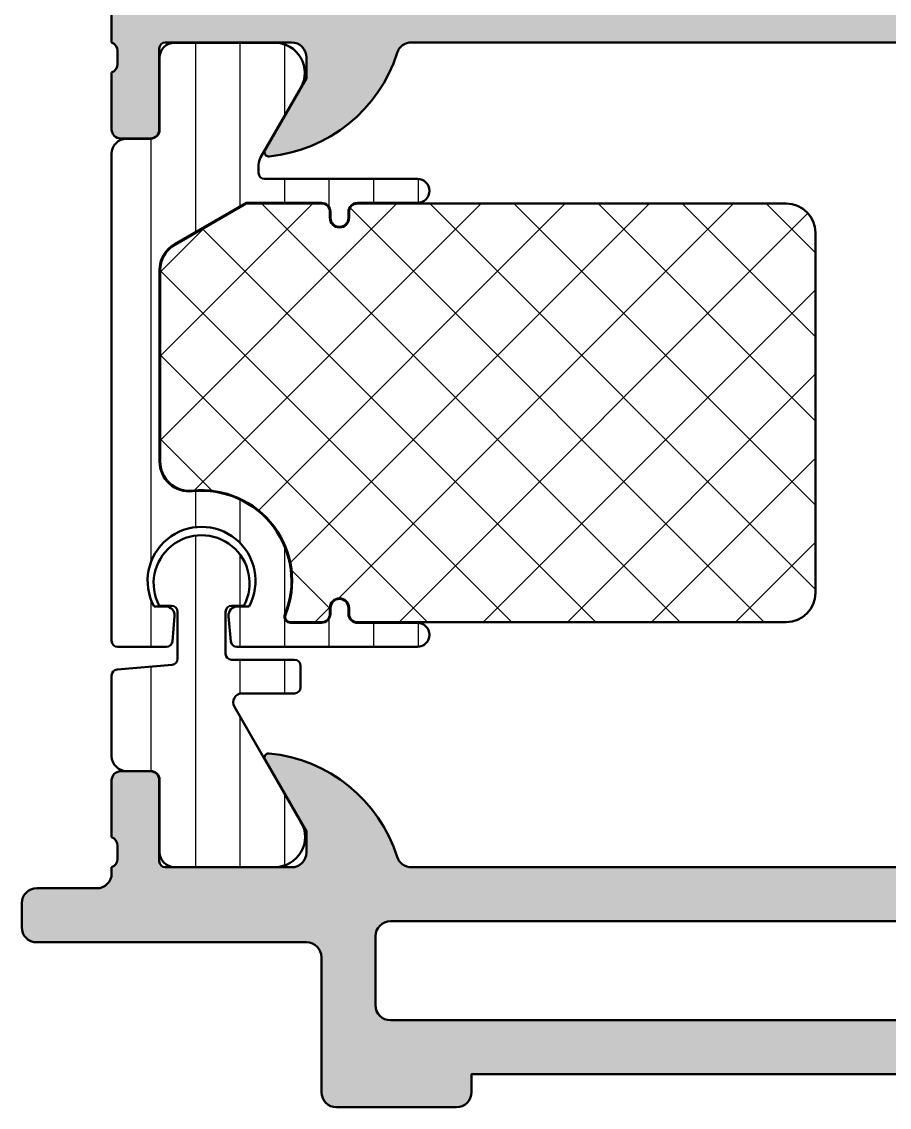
# Model space of a CAD drawing. Extents: x 15 to 73, y 3 to 73.
# Drawn here: x 15 to 43.94, y 3 to 39.19 of the extents above; entities that cross this region are included whole.
import ezdxf

# ---------------------------------------------------------------- set-up
doc = ezdxf.new("R2010")
doc.units = 0
for name, color, linetype, lineweight in [('0S-Alu contour', 7, 'Continuous', 50), ('0S-Alu hatch', 252, 'Continuous', 25), ('0S-Plastic contour', 254, 'Continuous', 50), ('0S-Plastic hatch', 253, 'Continuous', 25), ('0S-PT contour', 91, 'Continuous', 50), ('0S-PT hatch', 103, 'Continuous', 25)]:
    doc.layers.add(name, color=color, linetype=linetype, lineweight=lineweight)
pattern_1 = [(90, (0, 0), (-1.4859, 0), [])]

# ---------------------------------------------------------------- blocks, each defined once
blk = doc.blocks.new('446410__3E62D4FB_9234_4FA2_AFEF_8C4492E3C79A_')
at = {"layer": '0S-Alu hatch'}
h = blk.add_hatch(color=256, dxfattribs=at)
edge = h.paths.add_edge_path()
edge.add_line((70.29999999999994, 70.2000000000001), (68.99999999999994, 70.2000000000001))
edge.add_arc((68.99999999999994, 69.2000000000001), 1, 90, 180)
edge.add_line((67.99999999999994, 69.2000000000001), (67.99999999999994, 63.2000000000001))
edge.add_arc((68.52499999999995, 62.70000000000012), 0.7249999999999944, 136.397181027297, 223.6028189727025)
edge.add_line((67.99999999999994, 62.20000000000013), (67.99999999999994, 55.20000000000011))
edge.add_arc((68.99999999999994, 55.20000000000011), 1, 180, 270)
edge.add_line((68.99999999999994, 54.20000000000011), (70.29999999999995, 54.20000000000011))
edge.add_arc((70.29999999999995, 55.20000000000011), 1, 270, 360)
edge.add_line((71.29999999999995, 55.20000000000011), (71.29999999999995, 57.70000000000011))
edge.add_line((71.29999999999995, 57.70000000000011), (71.79999999999995, 57.70000000000011))
edge.add_ellipse((71.79999999999995, 56.70000000000011), major_axis=(-1, 0), ratio=1, start_angle=180, end_angle=270, ccw=False)
edge.add_line((72.79999999999995, 56.70000000000011), (72.79999999999995, 51.00000000000012))
edge.add_ellipse((72.29999999999995, 51.00000000000012), major_axis=(-0.5, 0), ratio=1, start_angle=90, end_angle=180, ccw=False)
edge.add_line((72.29999999999995, 50.50000000000011), (71.79999999999995, 50.50000000000011))
edge.add_ellipse((71.79999999999995, 51.00000000000012), major_axis=(-0.5, 0), ratio=1, start_angle=0, end_angle=90, ccw=False)
edge.add_line((71.29999999999995, 51.00000000000012), (71.29999999999995, 52.00000000000011))
edge.add_arc((70.79999999999995, 52.00000000000011), 0.5, 0, 90)
edge.add_line((70.79999999999995, 52.50000000000011), (68.49999999999994, 52.50000000000011))
edge.add_arc((68.49999999999994, 52.00000000000011), 0.5, 90, 180)
edge.add_line((67.99999999999994, 52.00000000000011), (67.99999999999994, 38.50000000000012))
edge.add_arc((68.09999999999994, 38.2171572875255), 0.2999999999999976, 109.4712206344897, 180)
edge.add_line((67.79999999999994, 38.2171572875255), (67.79999999999994, 37.78284271247474))
edge.add_arc((68.09999999999994, 37.78284271247474), 0.2999999999999971, 180, 250.5287793655103)
edge.add_line((67.99999999999994, 37.50000000000011), (67.99999999999994, 35.60000000000015))
edge.add_ellipse((67.6999999999999, 35.60000000000015), major_axis=(-0.3000000000000398, 0), ratio=1, start_angle=90, end_angle=180, ccw=False)
edge.add_line((67.6999999999999, 35.30000000000011), (66.70999999999998, 35.30000000000011))
edge.add_ellipse((66.70999999999998, 35.60000000000015), major_axis=(-0.3000000000000398, 0), ratio=1, start_angle=0, end_angle=90, ccw=False)
edge.add_line((66.40999999999994, 35.60000000000015), (66.40999999999994, 38.30000000000011))
edge.add_arc((66.20999999999994, 38.30000000000011), 0.2000000000000028, 0, 90)
edge.add_line((66.20999999999994, 38.50000000000012), (61.99999999999994, 38.50000000000011))
edge.add_arc((61.99999999999994, 38.00000000000011), 0.5, 90, 180)
edge.add_line((61.49999999999995, 38.00000000000011), (61.49999999999995, 37.30000000000011))
edge.add_line((61.49999999999995, 37.30000000000011), (62.8814954576223, 34.90717967697256))
edge.add_ellipse((62.76188021535165, 34.83811978464841), major_axis=(-0.1381197846482912, 0), ratio=1, start_angle=84.37742244920429, end_angle=210.0000000000012, ccw=False)
edge.add_ellipse((63.23822324117376, 39.67660886184792), major_axis=(-5.000000000000007, 0), ratio=1, start_angle=17.74841635607021, end_angle=84.37742244920628, ccw=False)
edge.add_arc((57.99999999999994, 38.00000000000011), 0.5000000000000039, 17.74841635607008, 90)
edge.add_line((57.99999999999994, 38.50000000000012), (27.99999999999995, 38.50000000000008))
edge.add_arc((27.99999999999995, 38.00000000000009), 0.5, 90, 162.2515836439297)
edge.add_ellipse((22.76177675882615, 39.67660886184788), major_axis=(-4.999999999999992, 0), ratio=1, start_angle=95.6225775507935, end_angle=162.2515836439301, ccw=False)
edge.add_ellipse((23.23811978464826, 34.83811978464838), major_axis=(-0.1381197846482947, 0), ratio=1, start_angle=-30.00000000000381, end_angle=95.62257755079253, ccw=False)
edge.add_line((23.1185045423776, 34.90717967697253), (24.49999999999994, 37.30000000000008))
edge.add_line((24.49999999999994, 37.30000000000008), (24.49999999999994, 38.00000000000009))
edge.add_arc((23.99999999999995, 38.00000000000009), 0.5, 0, 89.9999999999992)
edge.add_line((23.99999999999995, 38.50000000000008), (19.78999999999995, 38.50000000000008))
edge.add_arc((19.78999999999995, 38.30000000000008), 0.2000000000000028, 90, 180)
edge.add_line((19.58999999999995, 38.30000000000008), (19.58999999999995, 35.60000000000012))
edge.add_ellipse((19.28999999999991, 35.60000000000012), major_axis=(-0.3000000000000398, 0), ratio=1, start_angle=90.00000000000142, end_angle=180, ccw=False)
edge.add_line((19.28999999999991, 35.30000000000008), (18.29999999999999, 35.30000000000008))
edge.add_ellipse((18.29999999999999, 35.60000000000012), major_axis=(-0.3000000000000398, 0), ratio=1, start_angle=0, end_angle=90, ccw=False)
edge.add_line((17.99999999999995, 35.60000000000012), (17.99999999999995, 37.50000000000009))
edge.add_arc((17.89999999999995, 37.78284271247471), 0.3000000000000043, 289.4712206344893, 360)
edge.add_line((18.19999999999996, 37.78284271247471), (18.19999999999996, 38.21715728752547))
edge.add_arc((17.89999999999995, 38.21715728752546), 0.3000000000000043, 0, 70.52877936551076)
edge.add_line((17.99999999999995, 38.50000000000008), (17.99999999999995, 52.00000000000008))
edge.add_arc((17.47499999999995, 52.50000000000007), 0.724999999999999, 316.3971810272963, 403.6028189727037)
edge.add_line((17.99999999999995, 53.00000000000007), (17.99999999999993, 57.50000000000005))
edge.add_arc((17.47499999999991, 58.00000000000011), 0.7250000000000637, 316.3971810272942, 403.602818972705)
edge.add_line((17.99999999999994, 58.50000000000017), (17.99999999999995, 65.20000000000007))
edge.add_line((17.99999999999995, 65.20000000000007), (15.49999999999996, 65.20000000000007))
edge.add_ellipse((15.49999999999996, 65.70000000000007), major_axis=(-0.5, 0), ratio=1, start_angle=0, end_angle=90, ccw=False)
edge.add_line((14.99999999999996, 65.70000000000007), (14.99999999999996, 66.00000000000009))
edge.add_ellipse((15.49999999999996, 66.00000000000009), major_axis=(-0.5, 0), ratio=1, start_angle=270.0000000000008, end_angle=360, ccw=False)
edge.add_line((15.49999999999995, 66.50000000000009), (24.49999999999994, 66.50000000000009))
edge.add_arc((24.49999999999994, 67.00000000000009), 0.5, 270, 360)
edge.add_line((24.99999999999995, 67.00000000000009), (24.99999999999996, 72.50000000000011))
edge.add_ellipse((25.49999999999996, 72.50000000000011), major_axis=(-0.5, 0), ratio=1, start_angle=270.0000000000008, end_angle=360, ccw=False)
edge.add_line((25.49999999999995, 73.00000000000011), (29.49999999999994, 73.00000000000011))
edge.add_ellipse((29.49999999999995, 72.50000000000011), major_axis=(-0.5, 0), ratio=1, start_angle=180, end_angle=270.0000000000008, ccw=False)
edge.add_line((29.99999999999995, 72.50000000000011), (29.99999999999996, 71.70000000000012))
edge.add_line((29.99999999999996, 71.70000000000012), (66.19999999999993, 71.7000000000001))
edge.add_line((66.19999999999993, 71.7000000000001), (66.19999999999993, 72.5000000000001))
edge.add_ellipse((66.69999999999993, 72.5000000000001), major_axis=(-0.5, 0), ratio=1, start_angle=270, end_angle=360, ccw=False)
edge.add_line((66.69999999999993, 73.0000000000001), (72.99999999999994, 73.00000000000011))
edge.add_line((72.99999999999994, 73.00000000000011), (72.99999999999994, 68.80000000000011))
edge.add_line((72.99999999999994, 68.80000000000011), (71.89999999999995, 67.70000000000012))
edge.add_line((71.89999999999995, 67.70000000000012), (71.29999999999994, 67.70000000000012))
edge.add_line((71.29999999999994, 67.70000000000012), (71.29999999999995, 69.2000000000001))
edge.add_arc((70.29999999999994, 69.2000000000001), 1, 0, 90)
edge = h.paths.add_edge_path()
edge.add_line((20.49999999999995, 61.00000000000008), (20.49999999999995, 49.50000000000009))
edge.add_line((20.49999999999995, 49.50000000000009), (19.79999999999995, 48.80000000000008))
edge.add_line((19.79999999999995, 48.80000000000008), (19.79999999999995, 40.80000000000008))
edge.add_arc((20.29999999999995, 40.80000000000008), 0.5, 180, 270)
edge.add_line((20.29999999999995, 40.30000000000009), (65.69999999999995, 40.30000000000009))
edge.add_arc((65.69999999999995, 40.80000000000008), 0.5, 270, 360)
edge.add_line((66.19999999999995, 40.80000000000008), (66.19999999999995, 69.4000000000001))
edge.add_arc((65.69999999999995, 69.4000000000001), 0.5, 0, 90)
edge.add_line((65.69999999999995, 69.90000000000012), (27.29999999999995, 69.9000000000001))
edge.add_arc((27.29999999999995, 69.4000000000001), 0.5, 90, 180)
edge.add_line((26.79999999999996, 69.4000000000001), (26.79999999999996, 65.70000000000007))
edge.add_ellipse((25.79999999999996, 65.70000000000007), major_axis=(-1, 0), ratio=1, start_angle=90, end_angle=180, ccw=False)
edge.add_line((25.79999999999996, 64.70000000000007), (20.29999999999997, 64.70000000000007))
edge.add_arc((20.29999999999997, 64.20000000000007), 0.5, 90, 180)
edge.add_line((19.79999999999997, 64.20000000000007), (19.79999999999995, 61.70000000000008))
edge.add_line((19.79999999999995, 61.70000000000008), (20.49999999999995, 61.00000000000008))
at = {"layer": '0S-Alu contour', "color": 7}
for points in [[(17.99999999999995, 38.50000000000008), (17.99999999999995, 52.00000000000008)], [(23.99999999999995, 38.50000000000008), (19.78999999999995, 38.50000000000008)], [(57.99999999999994, 38.50000000000012), (27.99999999999995, 38.50000000000008)], [(18.19999999999996, 37.78284271247471), (18.19999999999996, 38.21715728752547)], [(19.58999999999995, 38.30000000000008), (19.58999999999995, 35.60000000000012)], [(23.1185045423776, 34.90717967697253), (24.49999999999994, 37.30000000000008), (24.49999999999994, 38.00000000000009)], [(17.99999999999995, 35.60000000000012), (17.99999999999995, 37.50000000000009)], [(19.28999999999991, 35.30000000000008), (18.29999999999999, 35.30000000000008)]]:
    blk.add_lwpolyline(points, dxfattribs=at)
for centre, radius, start, end in [((17.89999999999995, 38.21715728752546), 0.3000000000000043, 0, 70.52877936551076), ((19.78999999999995, 38.30000000000008), 0.2000000000000028, 90, 180), ((23.99999999999995, 38.00000000000009), 0.5, 0, 89.9999999999992), ((27.99999999999995, 38.00000000000009), 0.5, 90, 162.2515836439297), ((17.89999999999995, 37.78284271247471), 0.3000000000000043, 289.4712206344893, 0)]:
    blk.add_arc(centre, radius, start, end, dxfattribs=at)
at = {"layer": '0S-Alu contour', "color": 7, "extrusion": (0, 0, -1)}
for centre, radius, start, end in [((-22.76177675882615, 39.67660886184788), 4.999999999999992, 197.74841635607, 264.3774224492065), ((-18.29999999999999, 35.60000000000012), 0.3000000000000398, 270, 0), ((-19.28999999999991, 35.60000000000012), 0.3000000000000398, 180, 269.9999999999986), ((-23.23811978464826, 34.83811978464838), 0.1381197846482947, 264.3774224492075, 30.00000000000375)]:
    blk.add_arc(centre, radius, start, end, dxfattribs=at)
blk = doc.blocks.new('446510__EC0B713A_F37C_4087_BB07_1C28408124F8_')
at = {"layer": '0S-Alu hatch'}
h = blk.add_hatch(color=256, dxfattribs=at)
edge = h.paths.add_edge_path()
edge.add_line((25.49999999999999, 3.000000000000002), (29.49999999999999, 3.000000000000003))
edge.add_arc((29.49999999999999, 3.500000000000002), 0.5, 270, 360)
edge.add_line((30, 3.500000000000002), (30, 4.099999999999999))
edge.add_line((30, 4.099999999999999), (68, 4.099999999999999))
edge.add_line((68, 4.099999999999999), (68, 3.499999999999998))
edge.add_arc((68.5, 3.499999999999998), 0.5, 180, 270)
edge.add_line((68.5, 2.999999999999998), (72.5, 3))
edge.add_arc((72.5, 3.5), 0.5, 270, 360)
edge.add_line((73, 3.5), (73, 5.5))
edge.add_arc((72.5, 5.5), 0.5, 0, 90)
edge.add_line((72.5, 6), (66.5, 5.999999999999998))
edge.add_ellipse((66.5, 6.499999999999998), major_axis=(-0.5, 0), ratio=1, start_angle=0, end_angle=90, ccw=False)
edge.add_line((66, 6.499999999999998), (66, 8.499999999999998))
edge.add_ellipse((66.5, 8.499999999999998), major_axis=(-0.5, 0), ratio=1, start_angle=270, end_angle=360, ccw=False)
edge.add_line((66.5, 8.999999999999998), (67.5, 8.999999999999998))
edge.add_arc((67.5, 9.499999999999998), 0.5, 270, 360)
edge.add_line((68, 9.499999999999998), (68, 11))
edge.add_ellipse((68.1, 11.28284271247462), major_axis=(-0.2999999999999976, 0), ratio=1, start_angle=0, end_angle=70.52877936551027, ccw=False)
edge.add_line((67.8, 11.28284271247462), (67.79999999999998, 11.71715728752538))
edge.add_ellipse((68.1, 11.71715728752538), major_axis=(-0.3000000000000114, 0), ratio=1, start_angle=289.4712206344889, end_angle=360, ccw=False)
edge.add_line((68, 12.00000000000001), (68, 13.89999999999996))
edge.add_arc((67.69999999999996, 13.89999999999996), 0.3000000000000398, 0, 90)
edge.add_line((67.69999999999996, 14.2), (66.71000000000004, 14.2))
edge.add_arc((66.71000000000004, 13.89999999999996), 0.3000000000000398, 90, 180)
edge.add_line((66.41, 13.89999999999996), (66.41, 11.2))
edge.add_ellipse((66.21, 11.2), major_axis=(-0.2000000000000028, 0), ratio=1, start_angle=90, end_angle=180, ccw=False)
edge.add_line((66.21, 11), (62, 11))
edge.add_ellipse((62, 11.5), major_axis=(-0.5, 0), ratio=1, start_angle=0, end_angle=90, ccw=False)
edge.add_line((61.5, 11.5), (61.5, 12.2))
edge.add_line((61.5, 12.2), (62.88149545762235, 14.59282032302755))
edge.add_arc((62.76188021535169, 14.6618802153517), 0.1381197846482939, 329.9999999999981, 455.6225775507895)
edge.add_arc((63.23822324117379, 9.823391138152198), 4.999999999999997, 95.62257755079347, 162.2515836439299)
edge.add_ellipse((58, 11.5), major_axis=(-0.5000000000000056, 0), ratio=1, start_angle=90, end_angle=162.2515836439302, ccw=False)
edge.add_line((58, 10.99999999999999), (27.99999999999999, 11))
edge.add_ellipse((27.99999999999999, 11.5), major_axis=(-0.4999999999999965, 0), ratio=1, start_angle=17.748416356069697, end_angle=89.9999999999992, ccw=False)
edge.add_arc((22.76177675882619, 9.823391138152193), 5.000000000000002, 17.74841635607016, 84.37742244920653)
edge.add_arc((23.23811978464829, 14.6618802153517), 0.1381197846482982, 84.37742244920769, 210.0000000000003)
edge.add_line((23.11850454237763, 14.59282032302755), (24.49999999999999, 12.2))
edge.add_line((24.49999999999999, 12.2), (24.49999999999999, 11.5))
edge.add_ellipse((23.99999999999999, 11.5), major_axis=(-0.5, 0), ratio=1, start_angle=90, end_angle=180, ccw=False)
edge.add_line((23.99999999999999, 11), (19.78999999999999, 10.99999999999999))
edge.add_ellipse((19.78999999999999, 11.2), major_axis=(-0.2000000000000028, 0), ratio=1, start_angle=0, end_angle=90, ccw=False)
edge.add_line((19.58999999999999, 11.2), (19.58999999999999, 13.89999999999996))
edge.add_arc((19.28999999999995, 13.89999999999996), 0.3000000000000398, 0, 90)
edge.add_line((19.28999999999995, 14.2), (18.30000000000002, 14.2))
edge.add_arc((18.30000000000002, 13.89999999999996), 0.3000000000000327, 90, 180)
edge.add_line((17.99999999999999, 13.89999999999996), (17.99999999999999, 11.99999999999999))
edge.add_ellipse((17.9, 11.71715728752538), major_axis=(-0.2999999999999925, 0), ratio=1, start_angle=180, end_angle=250.52877936551, ccw=False)
edge.add_line((18.19999999999999, 11.71715728752538), (18.19999999999999, 11.28284271247462))
edge.add_ellipse((17.89999999999999, 11.28284271247462), major_axis=(-0.3000000000000043, 0), ratio=1, start_angle=109.4712206344908, end_angle=180, ccw=False)
edge.add_line((17.99999999999999, 11), (17.99999999999999, 10.8))
edge.add_ellipse((17.49999999999999, 10.8), major_axis=(-0.5, 0), ratio=1, start_angle=90, end_angle=180, ccw=False)
edge.add_line((17.49999999999999, 10.3), (15.49999999999998, 10.3))
edge.add_arc((15.49999999999998, 9.799999999999997), 0.5, 90, 180)
edge.add_line((14.99999999999998, 9.799999999999997), (14.99999999999998, 8.999999999999996))
edge.add_arc((15.49999999999998, 8.999999999999996), 0.5, 180, 270)
edge.add_line((15.49999999999998, 8.499999999999996), (24.49999999999999, 8.499999999999996))
edge.add_ellipse((24.49999999999999, 7.999999999999996), major_axis=(-0.5, 0), ratio=1, start_angle=180, end_angle=270, ccw=False)
edge.add_line((25, 7.999999999999996), (25, 3.499999999999999))
edge.add_arc((25.5, 3.500000000000002), 0.5, 180, 269.9999999999992)
edge = h.paths.add_edge_path()
edge.add_line((27.3, 9.199999999999998), (63.7, 9.200000000000001))
edge.add_ellipse((63.7, 8.700000000000003), major_axis=(-0.5, 0), ratio=1, start_angle=180, end_angle=270, ccw=False)
edge.add_line((64.19999999999999, 8.700000000000003), (64.19999999999999, 6.399999999999981))
edge.add_ellipse((63.69999999999999, 6.399999999999981), major_axis=(-0.4999999999999983, 0), ratio=1, start_angle=90.00000000000159, end_angle=180, ccw=False)
edge.add_line((63.7, 5.899999999999983), (27.29999999999999, 5.899999999999984))
edge.add_ellipse((27.29999999999999, 6.399999999999984), major_axis=(-0.5, 0), ratio=1, start_angle=0, end_angle=90, ccw=False)
edge.add_line((26.79999999999999, 6.399999999999983), (26.8, 8.699999999999998))
edge.add_ellipse((27.3, 8.699999999999998), major_axis=(-0.5, 0), ratio=1, start_angle=270, end_angle=360, ccw=False)
at = {"layer": '0S-Alu contour', "color": 7}
for points in [[(23.11850454237763, 14.59282032302755), (24.49999999999999, 12.2), (24.49999999999999, 11.5)], [(61.5, 11.5), (61.5, 12.2), (62.88149545762235, 14.59282032302755)], [(19.28999999999995, 14.2), (18.30000000000002, 14.2)], [(67.69999999999996, 14.2), (66.71000000000004, 14.2)], [(17.99999999999999, 13.89999999999996), (17.99999999999999, 11.99999999999999)], [(19.58999999999999, 11.2), (19.58999999999999, 13.89999999999996)], [(66.41, 13.89999999999996), (66.41, 11.2)], [(68, 12.00000000000001), (68, 13.89999999999996)], [(18.19999999999999, 11.71715728752538), (18.19999999999999, 11.28284271247462)], [(67.8, 11.28284271247462), (67.79999999999998, 11.71715728752538)], [(17.99999999999999, 11), (17.99999999999999, 10.8)], [(23.99999999999999, 11), (19.78999999999999, 10.99999999999999)], [(58, 10.99999999999999), (27.99999999999999, 11)], [(66.21, 11), (62, 11)], [(68, 9.499999999999998), (68, 11)], [(17.49999999999999, 10.3), (15.49999999999998, 10.3)], [(14.99999999999998, 9.799999999999997), (14.99999999999998, 8.999999999999996)], [(27.3, 9.199999999999998), (63.7, 9.200000000000001)], [(26.79999999999999, 6.399999999999983), (26.8, 8.699999999999998)], [(64.19999999999999, 8.700000000000003), (64.19999999999999, 6.399999999999981)], [(66.5, 8.999999999999998), (67.5, 8.999999999999998)], [(15.49999999999998, 8.499999999999996), (24.49999999999999, 8.499999999999996)], [(66, 6.499999999999998), (66, 8.499999999999998)], [(25, 7.999999999999996), (25, 3.499999999999999)], [(63.7, 5.899999999999983), (27.29999999999999, 5.899999999999984)], [(72.5, 6), (66.5, 5.999999999999998)], [(73, 3.5), (73, 5.5)], [(30, 3.500000000000002), (30, 4.099999999999999), (68, 4.099999999999999), (68, 3.499999999999998)], [(25.49999999999999, 3.000000000000002), (29.49999999999999, 3.000000000000003)], [(68.5, 2.999999999999998), (72.5, 3)]]:
    blk.add_lwpolyline(points, dxfattribs=at)
for centre, radius, start, end in [((23.23811978464829, 14.6618802153517), 0.1381197846482982, 84.37742244920769, 210.0000000000003), ((22.76177675882619, 9.823391138152193), 5.000000000000002, 17.74841635607016, 84.37742244920653), ((63.23822324117379, 9.823391138152198), 4.999999999999997, 95.62257755079347, 162.2515836439299), ((62.76188021535169, 14.6618802153517), 0.1381197846482939, 329.9999999999981, 95.62257755078954), ((18.30000000000002, 13.89999999999996), 0.3000000000000327, 90, 180), ((19.28999999999995, 13.89999999999996), 0.3000000000000398, 0, 90), ((66.71000000000004, 13.89999999999996), 0.3000000000000398, 90, 180), ((67.69999999999996, 13.89999999999996), 0.3000000000000398, 0, 90), ((15.49999999999998, 9.799999999999997), 0.5, 90, 180), ((67.5, 9.499999999999998), 0.5, 270, 0), ((15.49999999999998, 8.999999999999996), 0.5, 180, 270), ((72.5, 5.5), 0.5, 0, 90), ((25.5, 3.500000000000002), 0.5, 180, 269.9999999999992), ((29.49999999999999, 3.500000000000002), 0.5, 270, 0), ((68.5, 3.499999999999998), 0.5, 180, 270), ((72.5, 3.5), 0.5, 270, 0)]:
    blk.add_arc(centre, radius, start, end, dxfattribs=at)
at = {"layer": '0S-Alu contour', "color": 7, "extrusion": (0, 0, -1)}
for centre, radius, start, end in [((-17.9, 11.71715728752538), 0.2999999999999925, 109.47122063449, 180), ((-68.1, 11.71715728752538), 0.3000000000000114, 0, 70.5287793655111), ((-17.89999999999999, 11.28284271247462), 0.3000000000000043, 180, 250.5287793655092), ((-23.99999999999999, 11.5), 0.5, 180, 270), ((-27.99999999999999, 11.5), 0.4999999999999965, 270.0000000000008, 342.2515836439303), ((-58, 11.5), 0.5000000000000056, 197.7484163560698, 270), ((-62, 11.5), 0.5, 270, 0), ((-68.1, 11.28284271247462), 0.2999999999999976, 289.4712206344897, 0), ((-19.78999999999999, 11.2), 0.2000000000000028, 270, 0), ((-66.21, 11.2), 0.2000000000000028, 180, 270), ((-17.49999999999999, 10.8), 0.5, 180, 270), ((-27.3, 8.699999999999998), 0.5, 0, 90), ((-63.7, 8.700000000000003), 0.5, 90, 180), ((-66.5, 8.499999999999998), 0.5, 0, 90), ((-24.49999999999999, 7.999999999999996), 0.5, 90, 180), ((-27.29999999999999, 6.399999999999984), 0.5, 270, 0), ((-63.69999999999999, 6.399999999999981), 0.4999999999999983, 180, 269.9999999999984), ((-66.5, 6.499999999999998), 0.5, 270, 0)]:
    blk.add_arc(centre, radius, start, end, dxfattribs=at)
blk = doc.blocks.new('476440__65113138_B990_46FB_8BD8_CA6FB737EF8A_')
at = {"layer": '0S-PT hatch'}
h = blk.add_hatch(dxfattribs=at)
h.set_pattern_fill('ANSI37', color=256, scale=0.625, angle=90, style=0)
h.set_pattern_definition([(135, (0, 0), (-1.403165018917055, -1.403165018917055), []), (225, (0, 0), (1.403165018917055, -1.403165018917055), [])])
edge = h.paths.add_edge_path()
edge.add_ellipse((20.59999999999992, 30.9085481156726), major_axis=(-0.9800000000000039, 0), ratio=1, start_angle=300, end_angle=360, ccw=False)
edge.add_line((20.10999999999992, 31.75725301138135), (22.48766753022458, 33.13))
edge.add_line((22.48766753022458, 33.13), (24.99999999999993, 33.13))
edge.add_ellipse((24.99999999999994, 32.85), major_axis=(-0.2799999999999976, 0), ratio=1, start_angle=180, end_angle=270.0000000000014, ccw=False)
edge.add_line((25.27999999999993, 32.85), (25.27999999999993, 32.65000000000001))
edge.add_arc((25.59999999999993, 32.65000000000001), 0.3200000000000003, 180, 360)
edge.add_line((25.91999999999993, 32.65000000000001), (25.91999999999992, 32.85))
edge.add_ellipse((26.19999999999993, 32.85), major_axis=(-0.2800000000000011, 0), ratio=1, start_angle=270, end_angle=360, ccw=False)
edge.add_line((26.19999999999993, 33.13000000000001), (40.49999999999991, 33.13000000000005))
edge.add_ellipse((40.49999999999991, 32.15000000000005), major_axis=(-0.9800000000000039, 0), ratio=1, start_angle=180, end_angle=270, ccw=False)
edge.add_line((41.47999999999991, 32.15000000000005), (41.47999999999996, 20.15000000000005))
edge.add_ellipse((40.49999999999996, 20.15000000000004), major_axis=(-0.9800000000000039, 0), ratio=1, start_angle=90, end_angle=180, ccw=False)
edge.add_line((40.49999999999996, 19.17000000000004), (26.19999999999995, 19.16999999999998))
edge.add_ellipse((26.19999999999994, 19.44999999999998), major_axis=(-0.279999999999994, 0), ratio=1, start_angle=0, end_angle=90.00000000000148, ccw=False)
edge.add_line((25.91999999999995, 19.44999999999998), (25.91999999999994, 19.64999999999998))
edge.add_arc((25.59999999999994, 19.64999999999998), 0.3200000000000003, 0, 180)
edge.add_line((25.27999999999994, 19.64999999999997), (25.27999999999994, 19.44999999999998))
edge.add_ellipse((24.99999999999995, 19.44999999999997), major_axis=(-0.2800000000000011, 0), ratio=1, start_angle=90, end_angle=180, ccw=False)
edge.add_line((24.99999999999995, 19.16999999999997), (23.96647939483818, 19.16999999999997))
edge.add_ellipse((23.96647939483818, 19.34999999999997), major_axis=(-0.1799999999999962, 0), ratio=1, start_angle=-22.024312837042487, end_angle=90, ccw=False)
edge.add_arc((20.99999999999993, 20.54999999999999), 3.019999999999998, 337.9756871629575, 455.7391704772666)
edge.add_ellipse((20.59999999999995, 24.52994974842647), major_axis=(-0.9799999999999972, 0), ratio=1, start_angle=0, end_angle=95.73917047726633, ccw=False)
edge.add_line((19.61999999999995, 24.52994974842647), (19.61999999999992, 30.9085481156726))
at = {"layer": '0S-PT contour', "color": 7}
for points in [[(20.10999999999992, 31.75725301138135), (22.48766753022458, 33.13), (24.99999999999993, 33.13)], [(26.19999999999993, 33.13000000000001), (40.49999999999991, 33.13000000000005)], [(25.27999999999993, 32.85), (25.27999999999993, 32.65000000000001)], [(25.91999999999993, 32.65000000000001), (25.91999999999992, 32.85)], [(41.47999999999991, 32.15000000000005), (41.47999999999996, 20.15000000000005)], [(19.61999999999995, 24.52994974842647), (19.61999999999992, 30.9085481156726)], [(25.27999999999994, 19.64999999999997), (25.27999999999994, 19.44999999999998)], [(25.91999999999995, 19.44999999999998), (25.91999999999994, 19.64999999999998)], [(24.99999999999995, 19.16999999999997), (23.96647939483818, 19.16999999999997)], [(40.49999999999996, 19.17000000000004), (26.19999999999995, 19.16999999999998)]]:
    blk.add_lwpolyline(points, dxfattribs=at)
at = {"layer": '0S-PT contour', "color": 7, "extrusion": (0, -1e-15, -1)}
for centre, radius, start, end in [((-24.99999999999994, 32.85), 0.2799999999999976, 89.99999999999856, 180), ((-26.19999999999993, 32.85), 0.2800000000000011, 0, 90), ((-40.49999999999991, 32.15000000000005), 0.9800000000000039, 90, 180), ((-20.59999999999992, 30.9085481156726), 0.9800000000000039, 0, 60), ((-20.59999999999995, 24.52994974842647), 0.9799999999999972, 264.2608295227337, 0), ((-40.49999999999996, 20.15000000000004), 0.9800000000000039, 180, 270), ((-23.96647939483818, 19.34999999999997), 0.1799999999999962, 270, 22.0243128370424), ((-24.99999999999995, 19.44999999999997), 0.2800000000000011, 180, 270), ((-26.19999999999994, 19.44999999999998), 0.279999999999994, 269.9999999999985, 0)]:
    blk.add_arc(centre, radius, start, end, dxfattribs=at)
at = {"layer": '0S-PT contour', "color": 7}
for centre, radius, start, end in [((25.59999999999993, 32.65000000000001), 0.3200000000000003, 180, 0), ((20.99999999999993, 20.54999999999999), 3.019999999999998, 337.9756871629575, 95.73917047726665), ((25.59999999999994, 19.64999999999998), 0.3200000000000003, 0, 180)]:
    blk.add_arc(centre, radius, start, end, dxfattribs=at)
blk = doc.blocks.new('244459__27AA1009_5001_43C9_8728_1FB4359F47C9___7836AAC6_758F_4BB5_BC5B_6AF86BE934D7_')
at = {"layer": '0S-Plastic hatch'}
h = blk.add_hatch(dxfattribs=at)
h.set_pattern_fill('ANSI31', color=256, scale=0.4680000000000001, angle=45, style=0)
h.set_pattern_definition(pattern_1)
edge = h.paths.add_edge_path()
edge.add_line((19.59999999999996, 35.58999999999998), (19.59999999999995, 37.98999999999998))
edge.add_ellipse((20.09999999999995, 37.98999999999999), major_axis=(-0.5, 0), ratio=1, start_angle=270.0000000000008, end_angle=360, ccw=False)
edge.add_line((20.09999999999994, 38.48999999999999), (23.44344900738293, 38.48999999999999))
edge.add_ellipse((23.44344900738294, 37.49), major_axis=(-1, 0), ratio=1, start_angle=150.0000000000001, end_angle=270.0000000000004, ccw=False)
edge.add_line((24.30947441116738, 36.99), (22.96698729810774, 34.66474411167423))
edge.add_arc((23.39999999999996, 34.41474411167424), 0.4999999999999944, 150.0000000000006, 180)
edge.add_line((22.89999999999996, 34.41474411167424), (22.89999999999993, 34.14999999999999))
edge.add_arc((23.09999999999994, 34.14999999999999), 0.2000000000000028, 180, 270)
edge.add_line((23.09999999999994, 33.94999999999999), (28.19999999999993, 33.95000000000001))
edge.add_ellipse((28.19999999999993, 33.55000000000001), major_axis=(-0.3999999999999986, 0), ratio=1, start_angle=90, end_angle=270, ccw=False)
edge.add_line((28.19999999999993, 33.15000000000001), (26.19999999999993, 33.15000000000001))
edge.add_arc((26.19999999999993, 32.85000000000001), 0.3000000000000007, 90, 180)
edge.add_line((25.89999999999994, 32.85000000000001), (25.89999999999993, 32.65000000000001))
edge.add_ellipse((25.59999999999993, 32.65000000000001), major_axis=(-0.2999999999999971, 0), ratio=1, start_angle=0, end_angle=180, ccw=False)
edge.add_line((25.29999999999994, 32.65000000000001), (25.29999999999994, 32.85))
edge.add_arc((24.99999999999993, 32.85), 0.3000000000000043, 0, 90)
edge.add_line((24.99999999999993, 33.15000000000001), (22.48230854637595, 33.14999999999999))
edge.add_line((22.48230854637595, 33.14999999999999), (20.09999999999992, 31.77457351945704))
edge.add_arc((20.59999999999992, 30.9085481156726), 0.9999999999999989, 120, 180)
edge.add_line((19.59999999999992, 30.9085481156726), (19.59999999999994, 24.52994974842647))
edge.add_arc((20.59999999999994, 24.52994974842647), 0.9999999999999928, 180, 275.7391704772669)
edge.add_ellipse((20.99999999999992, 20.54999999999999), major_axis=(-3, 0), ratio=1, start_angle=157.9756871629578, end_angle=275.73917047726644, ccw=False)
edge.add_arc((23.96647939483818, 19.34999999999997), 0.2000000000000006, 157.9756871629537, 270)
edge.add_line((23.96647939483818, 19.14999999999997), (24.99999999999995, 19.14999999999998))
edge.add_arc((24.99999999999995, 19.44999999999998), 0.3000000000000007, 270, 360)
edge.add_line((25.29999999999994, 19.44999999999998), (25.29999999999994, 19.64999999999998))
edge.add_ellipse((25.59999999999995, 19.64999999999998), major_axis=(-0.2999999999999971, 0), ratio=1, start_angle=180, end_angle=360, ccw=False)
edge.add_line((25.89999999999994, 19.64999999999998), (25.89999999999994, 19.44999999999998))
edge.add_arc((26.19999999999994, 19.44999999999998), 0.2999999999999971, 180, 270.0000000000013)
edge.add_line((26.19999999999995, 19.14999999999998), (28.19999999999994, 19.14999999999998))
edge.add_ellipse((28.19999999999994, 18.74999999999998), major_axis=(-0.4000000000000057, 0), ratio=1, start_angle=90, end_angle=270, ccw=False)
edge.add_line((28.19999999999994, 18.34999999999997), (22.17398338024263, 18.34999999999997))
edge.add_ellipse((22.17398338024263, 18.54999999999997), major_axis=(-0.1999999999999993, 0), ratio=1, start_angle=5.000000000000682, end_angle=90, ccw=False)
edge.add_line((21.97474444062429, 18.53256885145044), (21.9011415905724, 19.37385327717569))
edge.add_ellipse((22.19999999999993, 19.39999999999999), major_axis=(-0.3000000000000006, 0), ratio=1, start_angle=-90, end_angle=5.000000000000682, ccw=False)
edge.add_line((22.19999999999993, 19.69999999999999), (22.58666316526217, 19.69999999999999))
edge.add_arc((20.99999999999993, 20.54999999999999), 1.800000000000001, 331.8213572594701, 568.1786427405298)
edge.add_line((19.41333683473768, 19.69999999999999), (19.79999999999992, 19.69999999999999))
edge.add_ellipse((19.79999999999992, 19.39999999999999), major_axis=(-0.3000000000000007, 0), ratio=1, start_angle=175.0000000000002, end_angle=270, ccw=False)
edge.add_line((20.09885840942745, 19.37385327717569), (20.02525555937557, 18.53256885145043))
edge.add_ellipse((19.82601661975722, 18.54999999999996), major_axis=(-0.1999999999999977, 0), ratio=1, start_angle=90, end_angle=175.0000000000005, ccw=False)
edge.add_line((19.82601661975722, 18.34999999999997), (18.19999999999995, 18.34999999999996))
edge.add_ellipse((18.19999999999995, 18.54999999999997), major_axis=(-0.2000000000000028, 0), ratio=1, start_angle=0, end_angle=90, ccw=False)
edge.add_line((17.99999999999995, 18.54999999999997), (17.99999999999996, 34.78999999999998))
edge.add_ellipse((18.49999999999996, 34.78999999999998), major_axis=(-0.5, 0), ratio=1, start_angle=270, end_angle=360, ccw=False)
edge.add_line((18.49999999999996, 35.28999999999998), (19.29999999999995, 35.28999999999998))
edge.add_arc((19.29999999999995, 35.58999999999998), 0.3000000000000043, 270, 360)
at = {"layer": '0S-Plastic contour', "color": 7}
for points in [[(20.09999999999994, 38.48999999999999), (23.44344900738293, 38.48999999999999)], [(19.59999999999996, 35.58999999999998), (19.59999999999995, 37.98999999999998)], [(24.30947441116738, 36.99), (22.96698729810774, 34.66474411167423)], [(18.49999999999996, 35.28999999999998), (19.29999999999995, 35.28999999999998)], [(17.99999999999995, 18.54999999999997), (17.99999999999996, 34.78999999999998)], [(22.89999999999996, 34.41474411167424), (22.89999999999993, 34.14999999999999)], [(23.09999999999994, 33.94999999999999), (28.19999999999993, 33.95000000000001)], [(24.99999999999993, 33.15000000000001), (22.48230854637595, 33.14999999999999), (20.09999999999992, 31.77457351945704)], [(28.19999999999993, 33.15000000000001), (26.19999999999993, 33.15000000000001)], [(25.29999999999994, 32.65000000000001), (25.29999999999994, 32.85)], [(25.89999999999994, 32.85000000000001), (25.89999999999993, 32.65000000000001)], [(19.59999999999992, 30.9085481156726), (19.59999999999994, 24.52994974842647)], [(19.41333683473768, 19.69999999999999), (19.79999999999992, 19.69999999999999)], [(22.19999999999993, 19.69999999999999), (22.58666316526217, 19.69999999999999)], [(25.29999999999994, 19.44999999999998), (25.29999999999994, 19.64999999999998)], [(25.89999999999994, 19.64999999999998), (25.89999999999994, 19.44999999999998)], [(20.09885840942745, 19.37385327717569), (20.02525555937557, 18.53256885145043)], [(21.97474444062429, 18.53256885145044), (21.9011415905724, 19.37385327717569)], [(23.96647939483818, 19.14999999999997), (24.99999999999995, 19.14999999999998)], [(26.19999999999995, 19.14999999999998), (28.19999999999994, 19.14999999999998)], [(19.82601661975722, 18.34999999999997), (18.19999999999995, 18.34999999999996)], [(28.19999999999994, 18.34999999999997), (22.17398338024263, 18.34999999999997)]]:
    blk.add_lwpolyline(points, dxfattribs=at)
at = {"layer": '0S-Plastic contour', "color": 7, "extrusion": (0, -1e-15, -1)}
for centre, radius, start, end in [((-20.09999999999995, 37.98999999999999), 0.5, 0, 89.9999999999992), ((-23.44344900738294, 37.49), 1, 89.99999999999959, 210), ((-18.49999999999996, 34.78999999999998), 0.5, 0, 90), ((-28.19999999999993, 33.55000000000001), 0.3999999999999986, 90, 270), ((-25.59999999999993, 32.65000000000001), 0.2999999999999971, 180, 0), ((-20.99999999999992, 20.54999999999999), 3, 84.26082952273354, 202.0243128370422), ((-25.59999999999995, 19.64999999999998), 0.2999999999999971, 0, 180), ((-19.79999999999992, 19.39999999999999), 0.3000000000000007, 90, 184.9999999999999), ((-22.19999999999993, 19.39999999999999), 0.3000000000000006, 354.9999999999993, 90), ((-28.19999999999994, 18.74999999999998), 0.4000000000000057, 90, 270), ((-18.19999999999995, 18.54999999999997), 0.2000000000000028, 270, 0), ((-19.82601661975722, 18.54999999999996), 0.1999999999999977, 184.9999999999996, 270), ((-22.17398338024263, 18.54999999999997), 0.1999999999999993, 270, 354.9999999999993)]:
    blk.add_arc(centre, radius, start, end, dxfattribs=at)
at = {"layer": '0S-Plastic contour', "color": 7}
for centre, radius, start, end in [((19.29999999999995, 35.58999999999998), 0.3000000000000043, 270, 0), ((23.39999999999996, 34.41474411167424), 0.4999999999999944, 150.0000000000006, 180), ((23.09999999999994, 34.14999999999999), 0.2000000000000028, 180, 270), ((24.99999999999993, 32.85), 0.3000000000000043, 0, 90), ((26.19999999999993, 32.85000000000001), 0.3000000000000007, 90, 180), ((20.59999999999992, 30.9085481156726), 0.9999999999999989, 120, 180), ((20.59999999999994, 24.52994974842647), 0.9999999999999928, 180, 275.7391704772669), ((20.99999999999993, 20.54999999999999), 1.800000000000001, 331.8213572594701, 208.1786427405299), ((23.96647939483818, 19.34999999999997), 0.2000000000000006, 157.9756871629537, 270), ((24.99999999999995, 19.44999999999998), 0.3000000000000007, 270, 0), ((26.19999999999994, 19.44999999999998), 0.2999999999999971, 180, 270.0000000000013)]:
    blk.add_arc(centre, radius, start, end, dxfattribs=at)
blk = doc.blocks.new('244459__8A9DAB8B_E38E_4593_AF82_D8721BAC18EC___E714B438_8C0A_4D39_9297_88E204DEAE07_')
at = {"layer": '0S-Plastic hatch'}
h = blk.add_hatch(dxfattribs=at)
h.set_pattern_fill('ANSI31', color=256, scale=0.4680000000000001, angle=45, style=0)
h.set_pattern_definition(pattern_1)
edge = h.paths.add_edge_path()
edge.add_line((19.59999999999995, 13.91000000000009), (19.59999999999996, 11.51000000000009))
edge.add_arc((20.09999999999996, 11.51000000000009), 0.5, 180, 270)
edge.add_line((20.09999999999996, 11.01000000000009), (23.44999999999995, 11.01000000000009))
edge.add_arc((23.44999999999995, 12.01000000000009), 1.000000000000001, 269.9999999999996, 389.9999999999999)
edge.add_line((24.3160254037844, 12.51000000000009), (22.09900037009622, 16.35000000000009))
edge.add_ellipse((22.35880799123155, 16.50000000000009), major_axis=(-0.2999999999999999, 0), ratio=1, start_angle=-90, end_angle=30.00000000000051, ccw=False)
edge.add_line((22.35880799123155, 16.80000000000009), (24.09999999999994, 16.80000000000009))
edge.add_arc((24.09999999999994, 17.00000000000009), 0.1999999999999993, 270, 360)
edge.add_line((24.29999999999994, 17.00000000000009), (24.29999999999994, 17.72000000000009))
edge.add_arc((24.09999999999994, 17.72000000000009), 0.2000000000000028, 0, 90)
edge.add_line((24.09999999999994, 17.92000000000009), (21.99999999999994, 17.92000000000009))
edge.add_ellipse((21.99999999999994, 18.12000000000009), major_axis=(-0.1999999999999957, 0), ratio=1, start_angle=0, end_angle=90, ccw=False)
edge.add_line((21.79999999999995, 18.12000000000009), (21.79999999999995, 19.52000000000009))
edge.add_ellipse((21.99999999999994, 19.52000000000009), major_axis=(-0.1999999999999957, 0), ratio=1, start_angle=270, end_angle=360, ccw=False)
edge.add_line((21.99999999999994, 19.72000000000009), (22.4133294025102, 19.72000000000009))
edge.add_arc((20.99999999999994, 20.47000000000009), 1.599999999999998, 332.046813116619, 567.9531868833811)
edge.add_line((19.58667059748969, 19.72000000000009), (19.99999999999994, 19.72000000000009))
edge.add_ellipse((19.99999999999994, 19.52000000000009), major_axis=(-0.1999999999999993, 0), ratio=1, start_angle=180, end_angle=270, ccw=False)
edge.add_line((20.19999999999994, 19.52000000000009), (20.19999999999995, 17.95326623480358))
edge.add_ellipse((19.99999999999994, 17.95326623480358), major_axis=(-0.2000000000000028, 0), ratio=1, start_angle=95.00000000000063, end_angle=180, ccw=False)
edge.add_line((20.01743114854948, 17.75402729518523), (18.18256885145042, 17.59349764505792))
edge.add_arc((18.19999999999995, 17.39425870543957), 0.199999999999998, 95.00000000000065, 180)
edge.add_line((17.99999999999996, 17.39425870543957), (17.99999999999995, 14.71000000000009))
edge.add_arc((18.49999999999995, 14.71000000000009), 0.5, 180, 270)
edge.add_line((18.49999999999995, 14.21000000000009), (19.29999999999995, 14.2100000000001))
edge.add_ellipse((19.29999999999995, 13.91000000000009), major_axis=(-0.3000000000000007, 0), ratio=1, start_angle=180, end_angle=270, ccw=False)
at = {"layer": '0S-Plastic contour', "color": 7}
for points in [[(19.58667059748969, 19.72000000000009), (19.99999999999994, 19.72000000000009)], [(21.99999999999994, 19.72000000000009), (22.4133294025102, 19.72000000000009)], [(20.19999999999994, 19.52000000000009), (20.19999999999995, 17.95326623480358)], [(21.79999999999995, 18.12000000000009), (21.79999999999995, 19.52000000000009)], [(20.01743114854948, 17.75402729518523), (18.18256885145042, 17.59349764505792)], [(24.09999999999994, 17.92000000000009), (21.99999999999994, 17.92000000000009)], [(17.99999999999996, 17.39425870543957), (17.99999999999995, 14.71000000000009)], [(24.29999999999994, 17.00000000000009), (24.29999999999994, 17.72000000000009)], [(22.35880799123155, 16.80000000000009), (24.09999999999994, 16.80000000000009)], [(24.3160254037844, 12.51000000000009), (22.09900037009622, 16.35000000000009)], [(18.49999999999995, 14.21000000000009), (19.29999999999995, 14.2100000000001)], [(19.59999999999995, 13.91000000000009), (19.59999999999996, 11.51000000000009)], [(20.09999999999996, 11.01000000000009), (23.44999999999995, 11.01000000000009)]]:
    blk.add_lwpolyline(points, dxfattribs=at)
for centre, radius, start, end in [((20.99999999999994, 20.47000000000009), 1.599999999999998, 332.046813116619, 207.9531868833812), ((24.09999999999994, 17.72000000000009), 0.2000000000000028, 0, 90), ((18.19999999999995, 17.39425870543957), 0.199999999999998, 95.00000000000065, 180), ((24.09999999999994, 17.00000000000009), 0.1999999999999993, 270, 0), ((18.49999999999995, 14.71000000000009), 0.5, 180, 270), ((23.44999999999995, 12.01000000000009), 1.000000000000001, 269.9999999999996, 29.99999999999993), ((20.09999999999996, 11.51000000000009), 0.5, 180, 270)]:
    blk.add_arc(centre, radius, start, end, dxfattribs=at)
at = {"layer": '0S-Plastic contour', "color": 7, "extrusion": (0, -1e-15, -1)}
for centre, radius, start, end in [((-19.99999999999994, 19.52000000000009), 0.1999999999999993, 90, 180), ((-21.99999999999994, 19.52000000000009), 0.1999999999999957, 0, 90), ((-21.99999999999994, 18.12000000000009), 0.1999999999999957, 270, 0), ((-19.99999999999994, 17.95326623480358), 0.2000000000000028, 180, 264.9999999999994), ((-22.35880799123155, 16.50000000000009), 0.2999999999999999, 329.9999999999995, 90), ((-19.29999999999995, 13.91000000000009), 0.3000000000000007, 90, 180)]:
    blk.add_arc(centre, radius, start, end, dxfattribs=at)
blk = doc.blocks.new('476440__8A8122C6_03E5_4D8D_AC3B_182AF2D1E40C_')
at = {"layer": '0S-Alu contour', "color": 7}
for name in ['446410__3E62D4FB_9234_4FA2_AFEF_8C4492E3C79A_', '446510__EC0B713A_F37C_4087_BB07_1C28408124F8_']:
    blk.add_blockref(name, (0, 0), dxfattribs=at)
at = {"layer": '0S-Plastic contour', "color": 7}
for name in ['244459__27AA1009_5001_43C9_8728_1FB4359F47C9___7836AAC6_758F_4BB5_BC5B_6AF86BE934D7_', '244459__8A9DAB8B_E38E_4593_AF82_D8721BAC18EC___E714B438_8C0A_4D39_9297_88E204DEAE07_']:
    blk.add_blockref(name, (0, 0), dxfattribs=at)
at = {"layer": '0S-PT contour', "color": 7}
blk.add_blockref('476440__65113138_B990_46FB_8BD8_CA6FB737EF8A_', (0, 0), dxfattribs=at)

msp = doc.modelspace()

# ---------------------------------------------------------------- block references
at = {"layer": '0S-Alu contour', "color": 7}
msp.add_blockref('476440__8A8122C6_03E5_4D8D_AC3B_182AF2D1E40C_', (0, 0), dxfattribs=at)

doc.saveas('drawing.dxf')
